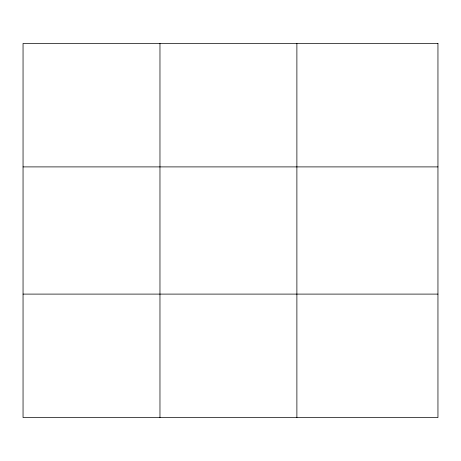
<?xml version="1.0" encoding="UTF-8"?>
<svg xmlns="http://www.w3.org/2000/svg" width="461" height="461" viewBox="0 0 461 461"><rect width="100%" height="100%" fill="white"/><g stroke="black" fill="none" stroke-linecap="round" stroke-linejoin="round"><path stroke-width="0.69" d="M159.967 43.443L159.967 417.557M296.884 43.443L296.884 417.557M23.05 166.899L437.95 166.899M23.05 294.101L437.95 294.101M437.95 43.443L437.95 417.557L23.05 417.557L23.05 43.443L437.95 43.443"/></g></svg>
